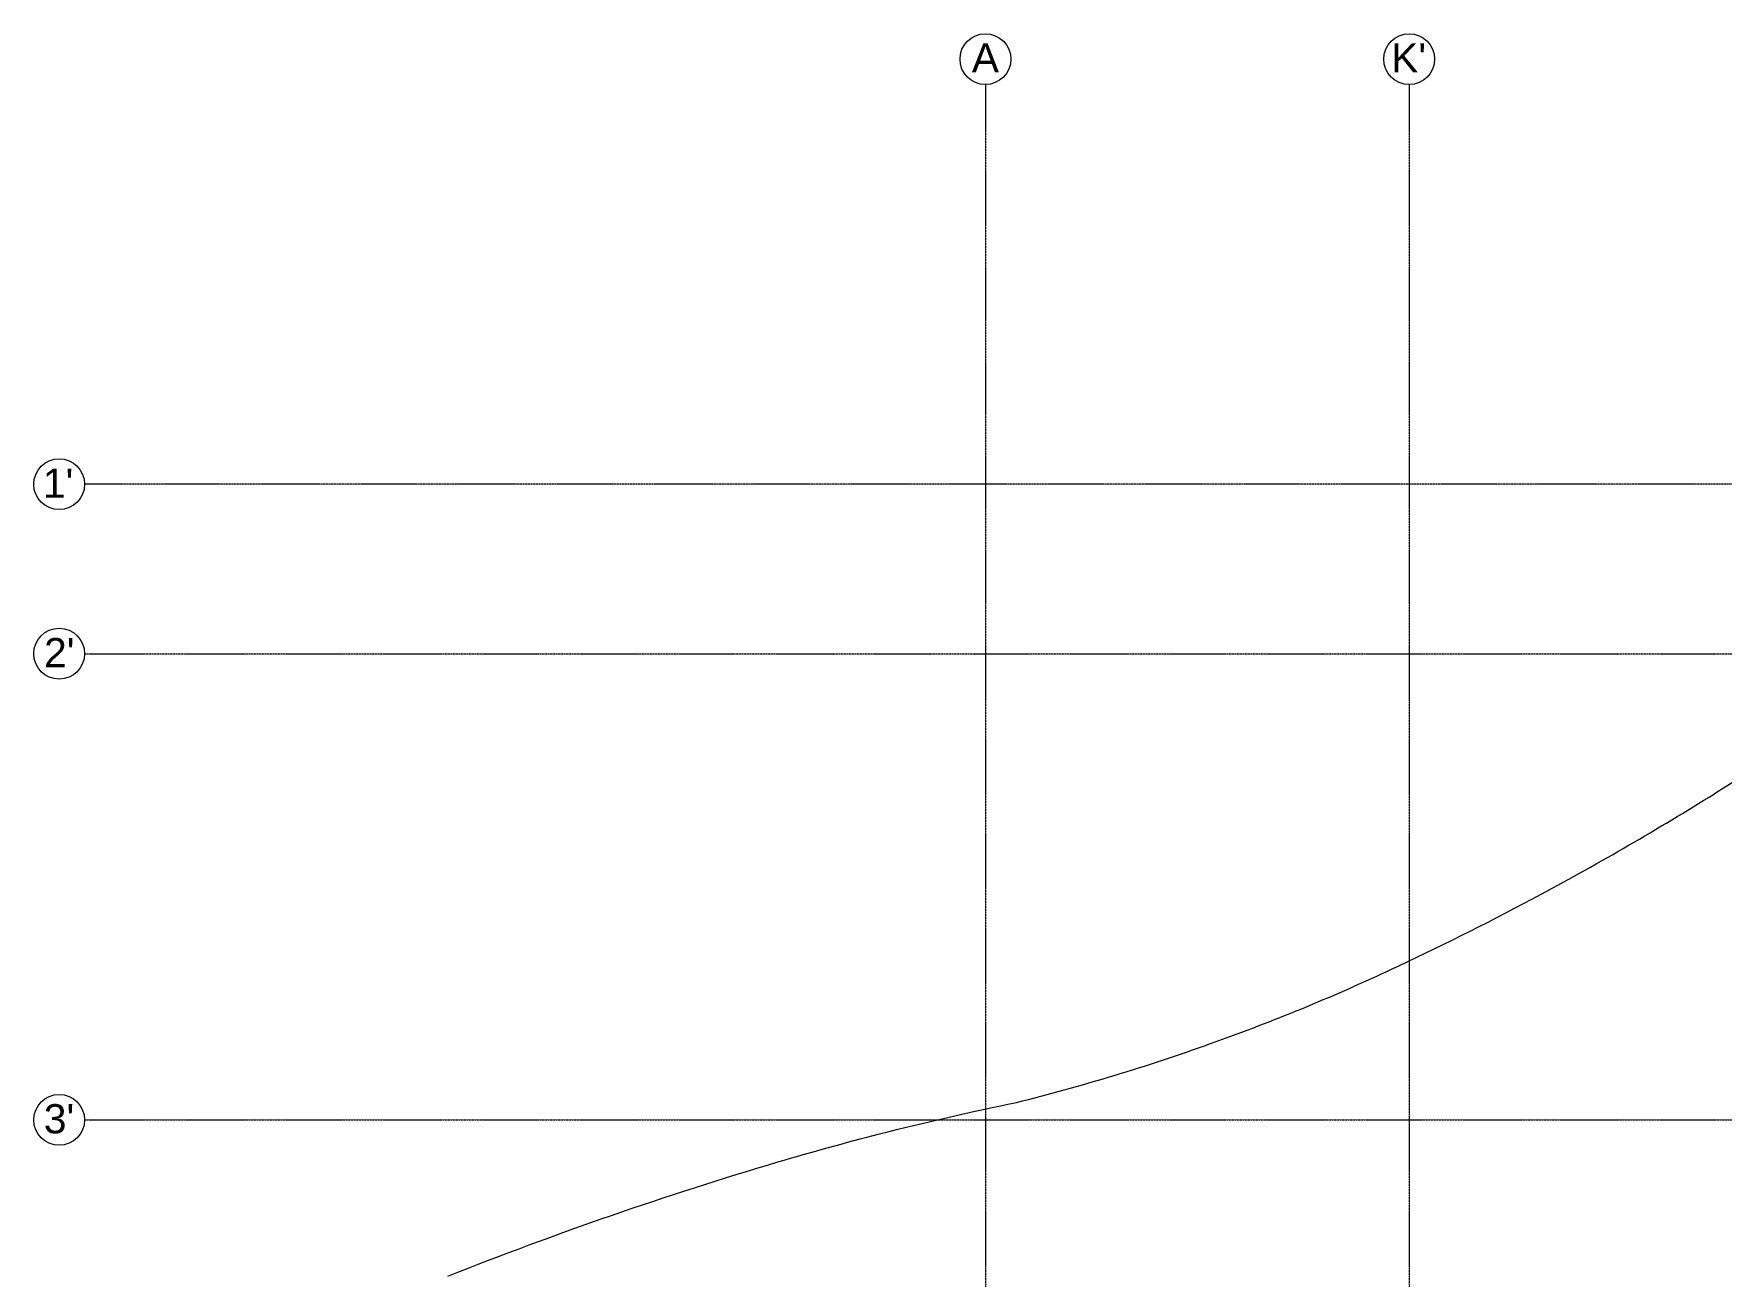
# Model space of a CAD drawing. Header units: millimetres. Extents: x -1578195 to 622687, y -255792 to 391308.
# Drawn here: x -1551212 to -1511389, y 145026 to 174346 of the extents above; entities that cross this region are included whole.
import ezdxf

# ---------------------------------------------------------------- set-up
doc = ezdxf.new("R2010")
doc.units = ezdxf.units.MM
doc.linetypes.add('Grid Line', pattern=[21, 12, -3, 3, -3])
for name, color, linetype, lineweight in [('A-230-M_FLOOR', 192, 'Continuous', 18), ('Z-030-M_GRID', 191, 'Continuous', 5), ('Z-033_T_GRIDREF', 31, 'Continuous', 5)]:
    doc.layers.add(name, color=color, linetype=linetype, lineweight=lineweight)
doc.styles.add('Arial_2', font='arial.ttf', dxfattribs={"height": 1.967066})

# ---------------------------------------------------------------- blocks, each defined once
blk = doc.blocks.new('0291')
at = {"layer": 'A-230-M_FLOOR', "color": 1}
blk.add_arc((190702, -74004), 314873, 120.04464, 121.95536, dxfattribs=at)
for points in [[(19965, 190784), (21353, 191529), (22716, 192319), (24053, 193153)], [(16590, 189084), (17730, 189621), (18855, 190188), (19965, 190784)], [(12510, 187381), (13895, 187887), (15256, 188455), (16590, 189084)], [(4349, 185125), (5420, 185399), (6497, 185646), (7580, 185867)], [(1952, 184463), (2747, 184699), (3546, 184919), (4349, 185125)], [(-5839, 181767), (-3284, 182782), (-684, 183682), (1952, 184463)]]:
    blk.add_open_spline(points, degree=3, dxfattribs=at)
blk.add_open_spline([(7580, 185867), (9129, 186255), (10777, 186754), (12395, 187339), (12510, 187381)], degree=3, knots=[-1, -1, -1, -1, -0.5, -0.4615385, -0.4615385, -0.4615385, -0.4615385], dxfattribs=at)
at = {"layer": 'Z-030-M_GRID', "color": 1, "linetype": 'Grid Line'}
for p, q in [((6850, 209886), (6850, 92079)), ((16850, 209886), (16850, 140118)), ((132980, 200456), (-14408, 200456)), ((-14408, 196456), (132980, 196456)), ((-14408, 185456), (132980, 185456))]:
    blk.add_line(p, q, dxfattribs=at)
at = {"layer": 'Z-033_T_GRIDREF', "color": 1}
for centre in [(6850, 210486), (16850, 210486), (-15008, 200456), (-15008, 196456), (-15008, 185456)]:
    blk.add_circle(centre, 600, dxfattribs=at)
at = {"layer": 'Z-033_T_GRIDREF', "color": 1, "style": 'Arial_2'}
for s, height, p in [('A', 688, (6529, 210174)), ("K'", 688.5, (16425, 210174)), ("1'", 688.5, (-15392, 200138)), ("2'", 688.5, (-15364, 196139)), ("3'", 688.5, (-15370, 185139))]:
    blk.add_text(s, height=height, dxfattribs=at).set_placement(p)

msp = doc.modelspace()

# ---------------------------------------------------------------- block references
msp.add_blockref('0291', (-1535603.6, -36740.4))

doc.saveas('drawing.dxf')
